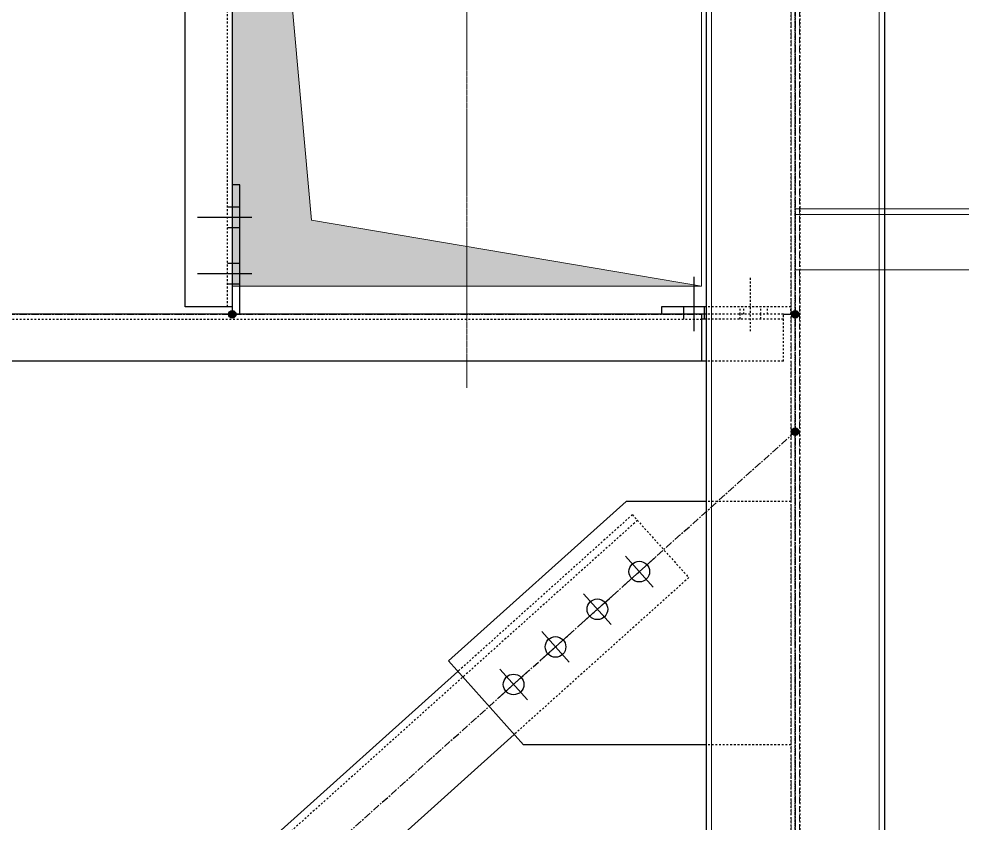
# Model space of a CAD drawing. Header units: millimetres. Extents: x -1319 to 21258, y 11161 to 27532.
# Drawn here: x 16399 to 17405, y 18840 to 19697 of the extents above; entities that cross this region are included whole.
import ezdxf

# ---------------------------------------------------------------- set-up
doc = ezdxf.new("R2010")
doc.units = ezdxf.units.MM
for name, pattern in [('CENTER', [12.7, 7.9375, -1.5875, 1.5875, -1.5875]), ('CENTER2', [1.125, 0.75, -0.125, 0.125, -0.125]), ('DXK_LINE_DOT2', [3.9198, 1.9599, -1.9599]), ('DXK_LINE_DOT5', [7.8785, 2.979, -0.9799, 0.9799, -0.9799, 0.9799, -0.9799]), ('HIDDEN', [9.525, 6.35, -3.175])]:
    doc.linetypes.add(name, pattern=pattern)
for name, color, linetype in [('1', 7, 'Continuous'), ('2', 7, 'Continuous'), ('4', 7, 'Continuous')]:
    doc.layers.add(name, color=color, linetype=linetype)
for name, color, linetype, lineweight in [('CEN', 1, 'CENTER', 9), ('CENETR LINE', 1, 'CENTER2', 9), ('CIVIL', 6, 'Continuous', 9), ('handrail', 11, 'FENCELINE1', 9), ('HIDDEN', 3, 'HIDDEN', 9), ('MAIN OBJECT', 2, 'Continuous', 18)]:
    doc.layers.add(name, color=color, linetype=linetype, lineweight=lineweight)
doc.linetypes.add('FENCELINE1', pattern='A,0.25,-0.1,[133,ltypeshp.shx,S=0.1,R=0,X=-0.1,Y=0],-0.1,1', length=1.45)

# ---------------------------------------------------------------- blocks, each defined once
blk = doc.blocks.new('A$Cfeb8c868')
at = {"layer": '4', "linetype": 'Continuous'}
for points in [[(10900, -4104, -1), (10900, -4096, -1)], [(11500, -4104, -1), (11500, -4096, -1)], [(11500, -4229, -1), (11500, -4221, -1)]]:
    blk.add_hatch(color=4, dxfattribs=at).paths.add_polyline_path(points)
at = {"layer": '1', "color": 4, "linetype": 'DXK_LINE_DOT2'}
for p, q in [((10895, -4092), (10895, -3071.6)), ((11495.3, -3279.3), (11495.3, -9694)), ((11504.7, -3279.3), (11504.7, -9694)), ((11452.3, -4118), (11452.3, -4060)), ((11487.3, -4100), (11400, -4100)), ((11495.3, -4092), (11405, -4092)), ((11441.3, -4100), (11441.3, -4092)), ((11441.3, -4105), (11441.3, -4100)), ((11445.3, -4100), (11445.3, -4092)), ((11463.3, -4100), (11463.3, -4092)), ((11463.3, -4105), (11463.3, -4100)), ((11470.3, -4100), (11470.3, -4092)), ((11487.3, -4150), (11487.3, -4100)), ((11495.3, -4100), (11495.3, -4092)), ((10571.6, -4105), (11400, -4105)), ((11487.3, -4105), (11405, -4105)), ((11487.3, -4150), (11405, -4150)), ((11495.3, -4299.3), (11405, -4299.3)), ((11331.8, -4319.5), (10739.2, -4851.1)), ((11326.4, -4313.5), (11140.4, -4480.5)), ((11326.4, -4313.5), (11386.5, -4380.5)), ((11386.5, -4380.5), (11200.5, -4547.5)), ((11495.3, -4558.6), (11405, -4558.6))]:
    blk.add_line(p, q, dxfattribs=at)
at = {"layer": '2', "color": 4, "linetype": 'DXK_LINE_DOT5'}
blk.add_line((11500, -10093), (11500, 2072.7), dxfattribs=at)
at = {"layer": '2', "color": 4, "linetype": 'Continuous'}
for p, q in [((10850, -4092), (10850, -3066.6)), ((10900, -3071.6), (10900, -4092)), ((11405, -3279.3), (11405, -4915)), ((11595, -3279.3), (11595, -4915)), ((10908, -3962), (10900, -3962)), ((10908, -4100), (10908, -3962)), ((10900, -3986), (10895, -3986)), ((10908, -3986), (10900, -3986)), ((10921, -3997), (10863, -3997)), ((10900, -4008), (10895, -4008)), ((10908, -4008), (10900, -4008)), ((10900, -4046), (10895, -4046)), ((10908, -4046), (10900, -4046)), ((10921, -4057), (10863, -4057)), ((11392.3, -4118), (11392.3, -4060)), ((10900, -4068), (10895, -4068)), ((10908, -4068), (10900, -4068)), ((11400, -4100), (10571.6, -4100)), ((10900, -4092), (10850, -4092)), ((10900, -4092), (10900, -4100)), ((11405, -4092), (11357.3, -4092)), ((11357.3, -4092), (11357.3, -4100)), ((11381.3, -4100), (11381.3, -4092)), ((11381.3, -4105), (11381.3, -4100)), ((11400, -4100), (11400, -4150)), ((11405, -4100), (11400, -4100)), ((11403.3, -4100), (11403.3, -4092)), ((11403.3, -4105), (11403.3, -4100)), ((11405, -4105), (11400, -4105)), ((11405, -4150), (10566.6, -4150)), ((11319.8, -4299.3), (11130.3, -4469.3)), ((11405, -4299.3), (11319.8, -4299.3)), ((11317.4, -4388.8), (11350.2, -4359.4)), ((11348.5, -4390.5), (11319.1, -4357.7)), ((11272.7, -4428.9), (11305.5, -4399.5)), ((11303.8, -4430.6), (11274.4, -4397.8)), ((11228.1, -4468.9), (11260.8, -4439.6)), ((11259.2, -4470.6), (11229.8, -4437.9)), ((11210.5, -4558.6), (11130.3, -4469.3)), ((11140.4, -4480.5), (10920, -4678.2)), ((11183.4, -4509), (11216.2, -4479.6)), ((11214.5, -4510.7), (11185.1, -4477.9)), ((11200.5, -4547.5), (10980.1, -4745.2)), ((11405, -4558.6), (11210.5, -4558.6))]:
    blk.add_line(p, q, dxfattribs=at)
for centre in [(11333.8, -4374.1), (11289.1, -4414.2), (11244.5, -4454.3), (11199.8, -4494.3)]:
    blk.add_circle(centre, 11, dxfattribs=at)
at = {"layer": '4', "color": 4, "linetype": 'CENTER'}
for p, q in [((11500, -3000), (11500, -10000)), ((10900, -3140.8), (10900, -4100)), ((10571.6, -4100), (11400, -4100)), ((11487.3, -4100), (11500, -4100)), ((10625, -5010), (11500, -4225))]:
    blk.add_line(p, q, dxfattribs=at)
at = {"layer": '4', "color": 4, "linetype": 'Continuous'}
for centre in [(10900, -4100), (11500, -4100), (11500, -4225)]:
    blk.add_circle(centre, 4, dxfattribs=at)
blk = doc.blocks.new('A$C8184bacf')
at = {"layer": 'MAIN OBJECT'}
h = blk.add_hatch(color=1, dxfattribs=at)
h.dxf.hatch_style = 1
h.paths.add_polyline_path([(11400, -4070), (10900, -4070), (10900, -3070), (10984.5, -3999.8)])
at = {"layer": 'CEN', "color": 1}
blk.add_line((11500, 0, 448149755.6), (11500, -10000, 448149755.6), dxfattribs=at)
at = {"layer": 'CENETR LINE', "color": 1}
blk.add_line((11150, -2961.8, 448149754.8), (11150, -4178.2, 448149754.8), dxfattribs=at)
at = {"layer": 'CIVIL', "color": 1}
for p, q in [((10900, -3070, 448149754.8), (10900, -4070, 448149754.8)), ((10984.5, -3999.8, 448149754.8), (10900, -3070, 448149754.8)), ((11400, -4070, 448149754.8), (11400, -3070, 448149754.8)), ((11400, -4070, 448149754.8), (10984.5, -3999.8, 448149754.8)), ((10900, -4070, 448149754.8), (11400, -4070, 448149754.8))]:
    blk.add_line(p, q, dxfattribs=at)
at = {"layer": 'handrail', "color": 1}
blk.add_line((11500, -3895), (11500, 0), dxfattribs=at)
at = {"layer": 'HIDDEN', "color": 1}
for p, q in [((11495.6, -9995.6, 448149754.8), (11495.6, -4.4, 448149754.8)), ((11504.4, -4.4, 448149754.8), (11504.4, -9995.6, 448149754.8))]:
    blk.add_line(p, q, dxfattribs=at)
at = {"layer": 'MAIN OBJECT', "color": 1}
for p, q in [((11410.6, -9995.6, 448149754.8), (11410.6, -4.4, 448149754.8)), ((11589.4, -4.4, 448149754.8), (11589.4, -9995.6, 448149754.8)), ((15501.8, -3987.7, 448149754.8), (11500, -3987.7, 448149755.6)), ((11500, -4052.7, 448149755.6), (11500, -3987.7, 448149755.6)), ((15501.8, -3993.7, 448149754.8), (11500, -3993.7, 448149755.6)), ((15501.9, -4052.7, 448149754.8), (11500, -4052.7, 448149755.6))]:
    blk.add_line(p, q, dxfattribs=at)

msp = doc.modelspace()

# ---------------------------------------------------------------- block references
for name in ['A$C8184bacf', 'A$Cfeb8c868']:
    msp.add_blockref(name, (5726.8, 23482))

doc.saveas('drawing.dxf')
